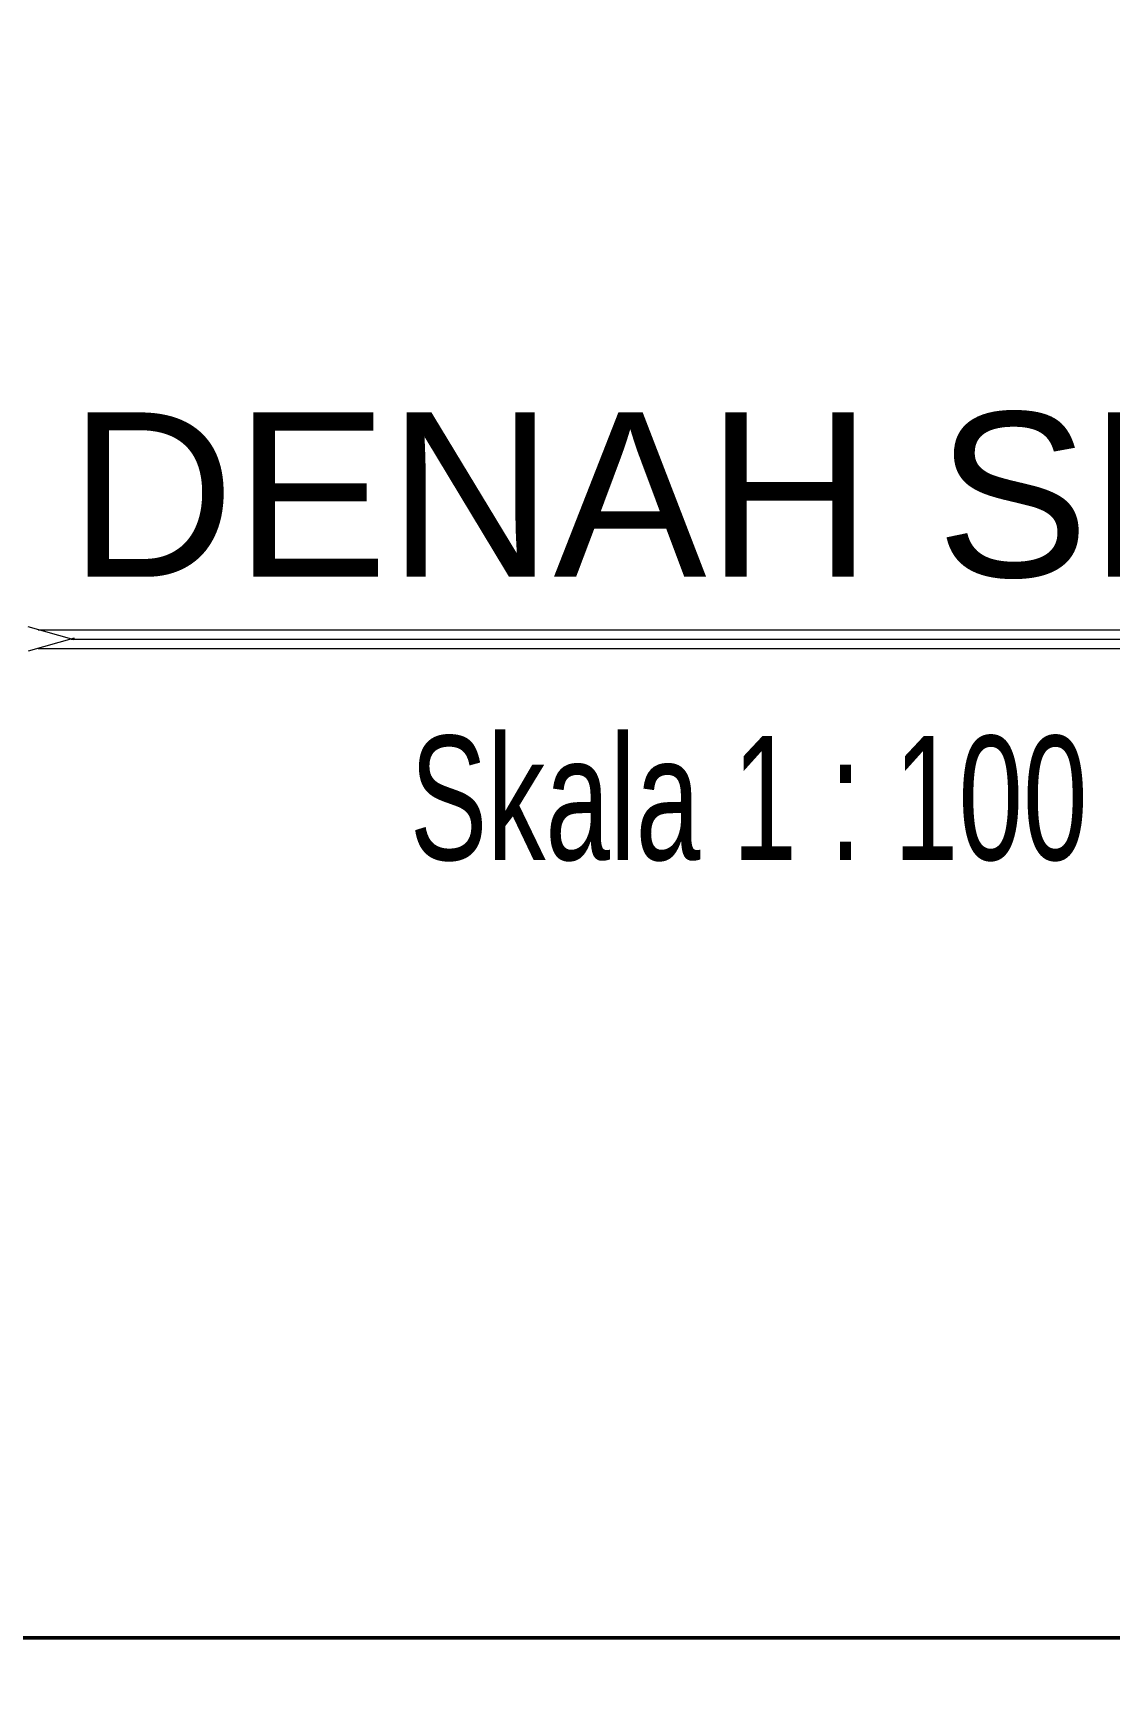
# Model space of a CAD drawing. Header units: centimetres. Extents: x -377343 to 693706, y 194584 to 813780.
# Drawn here: x 161436.2 to 161744, y 497763.7 to 498237.6 of the extents above; entities that cross this region are included whole.
import ezdxf

# ---------------------------------------------------------------- set-up
doc = ezdxf.new("R2010")
doc.units = ezdxf.units.CM
doc.layers.add('Legenda', color=252, linetype='Continuous', lineweight=20)
doc.layers.add('PIPA', color=11, linetype='Continuous')
doc.layers.add('TEXT', color=7, linetype='Continuous')
doc.styles.add('ROMANS', font='ROMANS.SHX', dxfattribs={"width": 0.7})
doc.styles.get("Standard").update_dxf_attribs({"font": 'arial.ttf'})

msp = doc.modelspace()

# ---------------------------------------------------------------- linework, layer by layer
at = {"layer": 'Legenda', "color": 1, "lineweight": 50}
msp.add_lwpolyline([(159915.985, 500582.743), (163286.677, 500582.743), (163286.677, 497779.182), (159915.985, 497779.182)], close=True, dxfattribs=at)
at = {"layer": 'PIPA', "lineweight": 35, "extrusion": (0, 0.816497, 0.57735), "elevation": 193451.324}
msp.add_lwpolyline([(-421704.212, -325591.681), (-159560.265, -63447.734), (377343.333, -600351.331), (-158232.47, -1135927.133), (-693706.405, -600453.199), (-454216.825, -360963.619)], dxfattribs=at)
at = {"layer": 'TEXT', "color": 2, "linetype": 'Continuous', "lineweight": 13}
for p, q in [((161447.911, 498064.25), (161434.849, 498067.966)), ((161447.911, 498064.731), (161434.849, 498061.015))]:
    msp.add_line(p, q, dxfattribs=at)
at = {"layer": 'TEXT', "color": 2, "linetype": 'Continuous', "lineweight": 9}
for p, q in [((161437.62, 498067.178), (161956.418, 498067.178)), ((161437.62, 498061.803), (161956.418, 498061.803))]:
    msp.add_line(p, q, dxfattribs=at)
at = {"layer": 'TEXT', "color": 2, "linetype": 'Continuous', "lineweight": 15}
msp.add_line((161447.067, 498064.491), (161956.418, 498064.491), dxfattribs=at)

# ---------------------------------------------------------------- texts
at = {"layer": 'TEXT', "color": 2}
msp.add_text('DENAH SLOOF ', height=46.96188, dxfattribs=at).set_placement((161446.45, 498082.284))
at = {"layer": 'TEXT', "color": 2, "lineweight": 15, "insert": (161543.91, 498036.843), "char_height": 35.44622, "width": 16665.704, "attachment_point": 1, "style": 'ROMANS'}
msp.add_mtext('\\pt3.96;{\\fColonna MT|b0|i0|c0|p82;Skala 1 : 100}', dxfattribs=at)

doc.saveas('drawing.dxf')
